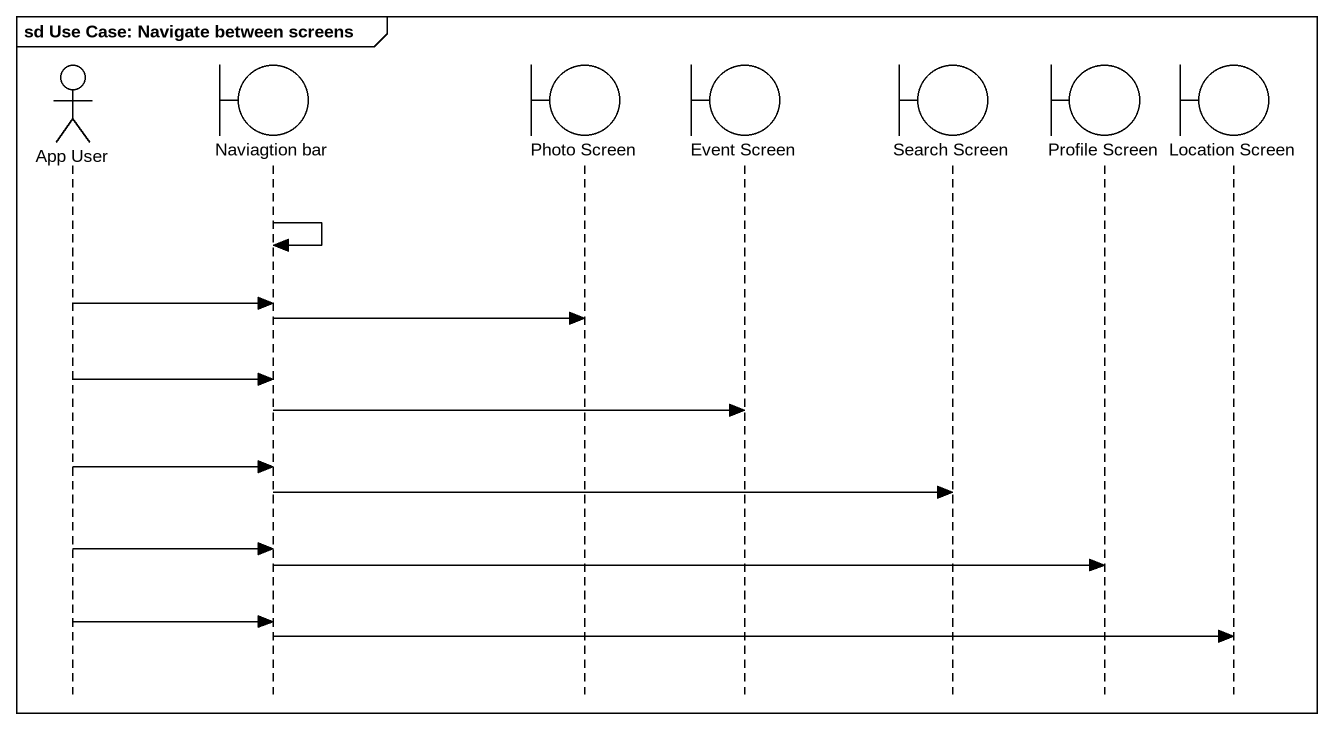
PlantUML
@startuml
mainframe sd Use Case: Navigate between screens
hide footbox
actor "App User" as App_User
boundary "Naviagtion bar" as Naviagtion_bar
boundary "Photo Screen" as Photo_Screen
boundary "Event Screen" as Event_Screen
boundary "Search Screen" as Search_Screen
boundary "Profile Screen" as Profile_Screen
boundary "Location Screen" as Location_Screen

Naviagtion_bar -> Naviagtion_bar
App_User -> Naviagtion_bar
Naviagtion_bar -> Photo_Screen
App_User -> Naviagtion_bar
Naviagtion_bar -> Event_Screen
App_User -> Naviagtion_bar
Naviagtion_bar -> Search_Screen
App_User -> Naviagtion_bar
Naviagtion_bar -> Profile_Screen
App_User -> Naviagtion_bar
Naviagtion_bar -> Location_Screen
@enduml
